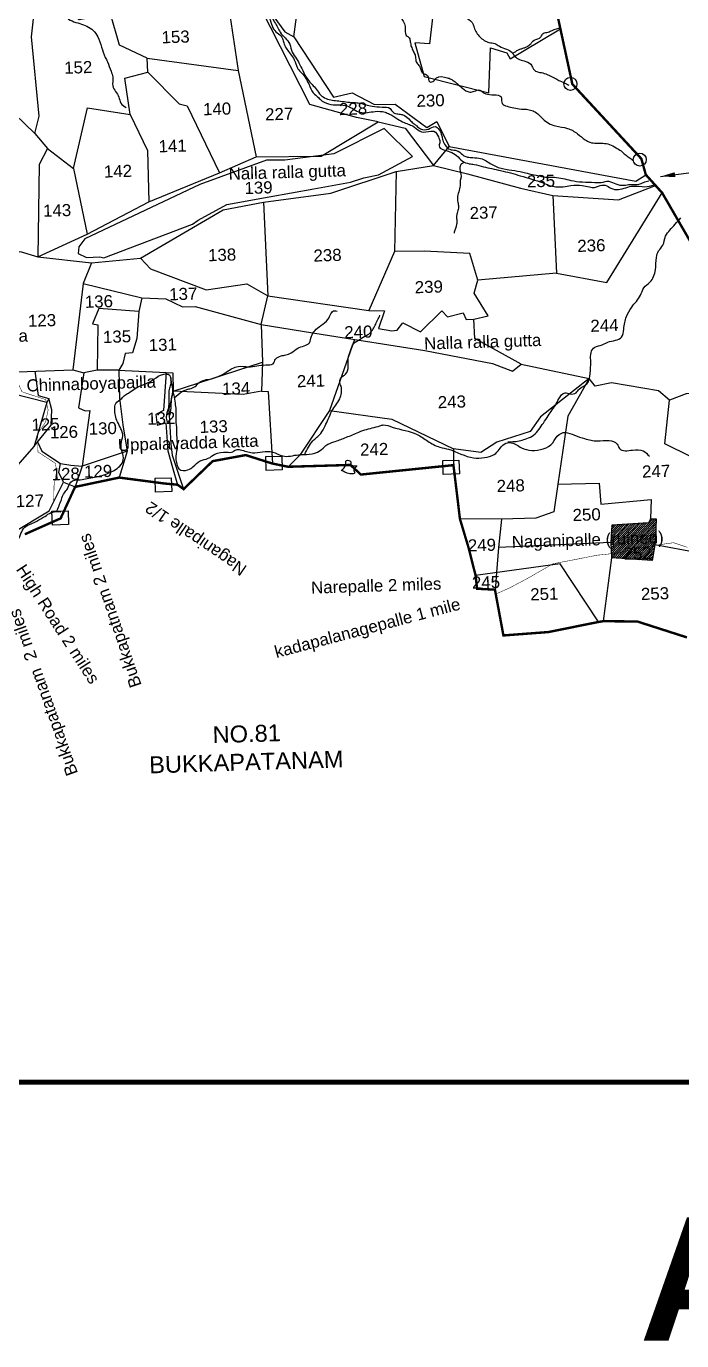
# Model space of a CAD drawing. Header units: feet. Extents: x 800423 to 808000, y 1573223 to 1578223.
# Drawn here: x 802128 to 803457, y 1573223 to 1575888 of the extents above; entities that cross this region are included whole.
import ezdxf
from ezdxf.enums import TextEntityAlignment as Align

# ---------------------------------------------------------------- set-up
doc = ezdxf.new("R2010")
doc.units = ezdxf.units.FT
doc.header["$LTSCALE"] = 15
doc.header["$MEASUREMENT"] = 0
doc.linetypes.add('HIDDEN2', pattern=[0.1875, 0.125, -0.0625])
for name, color, linetype in [('HILL', 17, 'Continuous'), ('PAPER SIZE', 10, 'Continuous'), ('PLOT', 7, 'Continuous'), ('PLOT NO', 7, 'Continuous'), ('ROADS', 6, 'Continuous'), ('TANKS-STREAM', 4, 'Continuous'), ('text', 10, 'Continuous'), ('text2', 7, 'Continuous'), ('VILLAGE', 30, 'Continuous'), ('VILLAGE STONES', 240, 'Continuous')]:
    doc.layers.add(name, color=color, linetype=linetype)
doc.layers.add('VILLAGE BOUNDRY', color=5, linetype='HIDDEN2', lineweight=100)
doc.styles.get("Standard").update_dxf_attribs({"font": 'arial.ttf'})
doc.linetypes.add('DOTS', pattern='A,1e-06,-3,["●",Standard,S=3,R=0,X=-1.25,Y=-1.25],-3', length=6.000001)
doc.dimstyles.get("Standard").update_dxf_attribs({"dimtxt": 0.18, "dimasz": 0.18, "dimexe": 0.18, "dimexo": 0.0625, "dimgap": 0.09, "dimtad": 0, "dimtih": 1, "dimtoh": 1, "dimdec": 4, "dimzin": 0, "dimdsep": 46, "dimtxsty": 'Standard', "dimcen": 0.09, "dimadec": 0, "dimazin": 0, "dimtfac": 1, "dimtdec": 4, "dimtofl": 0, "dimtmove": 0, "dimatfit": 3, "dimfxl": 1, "dimtolj": 1, "dimtzin": 0, "dimarcsym": 0})

msp = doc.modelspace()

# ---------------------------------------------------------------- hatches: boundary and pattern name
at = {"layer": 'VILLAGE', "lineweight": -2}
h = msp.add_hatch(dxfattribs=at)
h.set_pattern_fill('ANSI31', color=256, scale=24.490925, angle=1.7937)
h.set_pattern_definition([(46.79369286, (65027.0672, 8084.705), (-2.231408774, 2.095894607), [])])
h.paths.add_polyline_path([(803388.4, 1574833.6), (803402, 1574835.5), (803402.2, 1574836.8), (803403.7, 1574851.4), (803404.8, 1574889.2), (803393.5, 1574889.4), (803389.4, 1574881.6), (803314.9, 1574876.6), (803312.9, 1574841.6), (803313.9, 1574818.6), (803322.8, 1574819.6)])
h.paths.add_polyline_path([(803396.5, 1574804.8), (803402, 1574835.5), (803388.4, 1574833.6), (803322.8, 1574819.6), (803313.9, 1574818.6), (803314.3, 1574810.5)])

# ---------------------------------------------------------------- linework, layer by layer
at = {"layer": 'HILL', "lineweight": -2}
msp.add_lwpolyline([(802246.8, 1575456.9), (802234.4, 1575440.7), (802233.1, 1575426.9), (802250.5, 1575419.3), (802277.5, 1575420.2), (802285.2, 1575418.2), (802465.4, 1575486.4), (802476.9, 1575495.1), (802534.8, 1575526.2), (802620.3, 1575541.8), (802710.7, 1575558.2), (802785.4, 1575571.9), (802812.7, 1575580.9), (802842.3, 1575586.6), (802911.1, 1575623.8), (802853.8, 1575680.8), (802751.5, 1575629.4), (802652, 1575616.2), (802615, 1575616.3), (802479.9, 1575567), (802246.8, 1575456.9)], dxfattribs=at)
at = {"layer": 'PLOT', "lineweight": -2}
for points in [[(801946.9, 1576210.6), (801948.7, 1576049.2), (801943.6, 1575918.6), (801989, 1575909.9), (801991.8, 1575885), (802036.8, 1575884.7), (802025.9, 1575844.6), (802007.9, 1575829.4), (802005, 1575806.8), (802084.9, 1575729.4), (802145.6, 1575670.6), (802154.1, 1575705.3), (802138.7, 1575866.2), (802150.3, 1575970.2), (802086.5, 1575975.9), (802077, 1575933), (802068, 1575920.1), (802052.6, 1575923), (802036.8, 1575884.7)], [(802338.6, 1575709), (802327.6, 1575782.4), (802374.4, 1575794.7), (802373.4, 1575823.1), (802317.1, 1575849.5), (802298.9, 1575912.9), (802235.4, 1575900.5), (802150.3, 1575970.2), (802243.9, 1575966.3), (802276.3, 1576052.7)], [(802276.3, 1576052.7), (802354.5, 1575980.5), (802464.2, 1575976.9), (802538.9, 1575959.5), (802603.7, 1575924.2), (802615.2, 1575927.5), (802652.4, 1575876.6), (802670.4, 1575866.7), (802687.5, 1575993.6), (802641.8, 1575935.1), (802615.2, 1575927.5)], [(802538.9, 1575959.5), (802539.1, 1575919.6), (802557.5, 1575797.8), (802594.3, 1575623.2), (802726.1, 1575624.2), (802841.3, 1575694), (802797.3, 1575703), (802703, 1575729.3), (802603.7, 1575924.2)], [(802950, 1575926.9), (802952.5, 1575910.5), (802945.6, 1575852.5), (802915.5, 1575854.2), (802934.6, 1575786), (803065.4, 1575752.6), (803069.3, 1575844.3), (803102.4, 1575833.8), (803108.9, 1575821.6), (803169.3, 1575857.4), (803210.9, 1575882.7)], [(802670.4, 1575866.7), (802751, 1575743.9), (802788.5, 1575753.1), (802834, 1575729.4), (802875.6, 1575729.8), (802940.1, 1575682.3), (802960.6, 1575695), (802985.1, 1575644.2), (803364, 1575573.6), (803383.9, 1575586.9)], [(802373.4, 1575823.1), (802557.5, 1575797.8)], [(802374.4, 1575794.7), (802438.1, 1575730.3), (802454.1, 1575726.5), (802519.9, 1575590.6)], [(802224.1, 1575599.5), (802252.4, 1575722.6), (802338.6, 1575709), (802373.6, 1575636.1), (802376.5, 1575532.2)], [(802841.3, 1575694), (802896.4, 1575681.1), (802953.6, 1575605.4), (802985.1, 1575644.2)], [(802145.6, 1575670.6), (802171, 1575639.7), (802154.5, 1575607.3), (802151.9, 1575420.5)], [(802171, 1575639.7), (802224.1, 1575599.5), (802251.3, 1575466.3)], [(801537.5, 1575515.3), (801585.7, 1575529.3), (801614.8, 1575520.6), (801623.3, 1575510.6), (801671, 1575503.1), (801699.8, 1575507.9), (801803.3, 1575485.4), (801794.1, 1575455.3), (801819.6, 1575438.1), (801887.4, 1575410.6), (801969.4, 1575405.4), (802013.4, 1575382), (802057.1, 1575387.6), (802073.4, 1575423.7), (802095.3, 1575424.5), (802115.6, 1575431), (802151.9, 1575420.5), (802251.3, 1575466.3), (802376.5, 1575532.2), (802519.9, 1575590.6), (802594.3, 1575623.2)], [(802151.9, 1575420.5), (802260.2, 1575408), (802359.8, 1575417.5), (802527.2, 1575515.7), (802609, 1575531.2), (802745.4, 1575549.7), (802878.1, 1575593.4), (802953.6, 1575605.4)], [(802878.1, 1575593.4), (802874.5, 1575431)], [(802953.6, 1575605.4), (803022.8, 1575588.6), (803130.1, 1575559.3), (803195.5, 1575544.8), (803328.7, 1575536.2), (803403.8, 1575565)], [(802609, 1575531.2), (802617.7, 1575341.2)], [(803195.5, 1575544.8), (803202.7, 1575387.6), (803043.1, 1575373)], [(803202.7, 1575387.6), (803304.6, 1575368.6), (803417.1, 1575550.1)], [(802359.8, 1575417.5), (802379.9, 1575396.1), (802493, 1575353.4), (802575.3, 1575365.8), (802617.7, 1575341.2), (802822.7, 1575311.5), (802854.2, 1575311), (802842.1, 1575275.3), (802869.1, 1575270.4), (802879.8, 1575271.9), (802891.6, 1575286.7), (802927.3, 1575268.1), (802970.3, 1575310.8), (802982.2, 1575298.9), (803013.4, 1575306.8), (803020.1, 1575293.6), (803035.4, 1575293.9), (803064.3, 1575301.1), (803035.9, 1575347.1), (803043.1, 1575373), (803027.5, 1575427), (802935.2, 1575431.9), (802874.5, 1575431), (802822.7, 1575311.5)], [(802260.2, 1575408), (802243.2, 1575366.6), (802222.5, 1575191.4)], [(802243.2, 1575366.6), (802362.6, 1575337.2), (802356, 1575309.7), (802352.4, 1575255.1), (802343.7, 1575225.8), (802328.5, 1575224.4), (802323.6, 1575204.3), (802315.8, 1575190.9), (802271.9, 1575190.7), (802244.6, 1575185.2)], [(802362.6, 1575337.2), (802410.8, 1575335.1), (802444.8, 1575318.9), (802470.7, 1575319.5), (802604.2, 1575283.4), (802617.7, 1575341.2)], [(802356, 1575309.7), (802275, 1575315.6), (802262.6, 1575284.3), (802272.9, 1575282.8), (802271.9, 1575190.7)], [(803131.3, 1575202.6), (803037.6, 1575255.1), (803035.4, 1575293.9)], [(802604.2, 1575283.4), (802730, 1575262.9), (802936.3, 1575230.8), (803073.1, 1575204.2), (803113.8, 1575188.5), (803131.3, 1575202.6), (803269.2, 1575173.7)], [(802604.2, 1575283.4), (802606.8, 1575206.6)], [(802793.6, 1575253), (802742.5, 1575109), (802682.5, 1575018.3), (802659.2, 1574994.9)], [(802145.8, 1575188.7), (802152.1, 1575139.6), (802173.6, 1575133.6), (802169.8, 1575125), (802098.3, 1575143.4), (802093.6, 1575135.4), (802039, 1575133.3)], [(802111.8, 1575187.5), (802222.5, 1575191.4), (802244.6, 1575185.2), (802234.2, 1575114.2), (802247.3, 1575108.3), (802257.1, 1575109.1), (802241.6, 1574996.4), (802227.1, 1574954.1)], [(802315.8, 1575190.9), (802316.8, 1575134), (802324.2, 1575079.8), (802332.6, 1575026.7), (802241.6, 1574996.4)], [(802315.3, 1575190.9), (802411.7, 1575185.9), (802406, 1575109.2), (802390.5, 1575100.7), (802393.8, 1575079.2), (802411, 1575084.3), (802415, 1575027.5), (802424.8, 1574993.6), (802434.8, 1574958.5)], [(802411.7, 1575185.9), (802425.2, 1575185.2), (802425.6, 1575148.4), (802606.8, 1575206.6), (802604.8, 1575147.9), (802567.8, 1575141.7), (802425.6, 1575148.4), (802417, 1575111.7), (802421.1, 1575041.4), (802423.8, 1575018.3), (802447, 1574949.6)], [(803623.4, 1575160.5), (803465.5, 1575142.9), (803432.1, 1575129.7), (803409.3, 1575148.8), (803314.6, 1575165.2), (803281.2, 1575158.6), (803269.2, 1575173.7), (803170.4, 1575096.3), (803149.3, 1575066.7), (803082, 1575044.7), (803049.4, 1575023.6), (802994, 1575031.2), (802994, 1574998.2)], [(803269.2, 1575173.7), (803225.9, 1575097.2), (803205.9, 1574959.9), (803197.3, 1574903.7), (803161, 1574890.6), (803091.7, 1574888.7), (803007.1, 1574889.4)], [(803623.4, 1575160.5), (803738.3, 1575062.3), (803800.5, 1575060.9), (803869.7, 1575044.5), (803851.8, 1575017.9), (803703.3, 1574934.2), (803559.3, 1574831.9), (803524.1, 1574806.4), (803489.4, 1574820.7), (803402.2, 1574836.8), (803396.5, 1574804.8), (803314.3, 1574810.5), (803297.2, 1574681.9)], [(802144.1, 1575036.8), (802091.7, 1574976.7), (802091.7, 1574964.4), (802069.8, 1574964.2), (802046.8, 1574972.9), (801981.6, 1574971), (801971.2, 1575002.8), (801987.6, 1575131.4)], [(802169.8, 1575125), (802144.1, 1575036.8), (802178.7, 1575079.2), (802179.9, 1575110.6), (802173.6, 1575133.6)], [(802604.8, 1575147.9), (802618.4, 1575147.2), (802627, 1575001.4)], [(803489.4, 1574820.7), (803494.6, 1574838.6), (803538.9, 1574847.9), (803537, 1574885.8), (803513.9, 1574895.5), (803516.5, 1574938), (803540.3, 1574936.4), (803541.2, 1574955.6), (803521, 1574966.9), (803475.6, 1575015.3), (803422.6, 1575041.7), (803432.1, 1575129.7)], [(802742.5, 1575109), (802869.3, 1575091.2), (802994, 1575031.2)], [(802151, 1575045.3), (802159.8, 1575026.6), (802197.4, 1575001.2)], [(802332.6, 1575026.7), (802316.6, 1574973)], [(802203.5, 1574963.5), (802194.1, 1574983.4), (802197.4, 1575001.2), (802218.8, 1574997.9), (802241.6, 1574996.4)], [(802103.8, 1574883.1), (802094.4, 1574868.1), (802101.6, 1574861.7), (802174.9, 1574905.4), (802203.5, 1574963.5), (802227.1, 1574954.1)], [(803205.9, 1574959.9), (803289.6, 1574961.7), (803292.6, 1574918.8), (803395, 1574928.3), (803393.5, 1574889.4), (803389.4, 1574881.6), (803314.9, 1574876.6), (803312.9, 1574841.6), (803085.4, 1574831.4)], [(803091.7, 1574888.7), (803085.4, 1574831.4), (803081.6, 1574780.5), (803078.5, 1574743.6)], [(803393.5, 1574889.4), (803404.8, 1574889.2), (803403.7, 1574851.4), (803402.2, 1574836.8)], [(803312.9, 1574841.6), (803314.3, 1574810.5)], [(803287.8, 1574680.3), (803210, 1574798.5), (803038.9, 1574774.6)]]:
    msp.add_lwpolyline(points, dxfattribs=at)
at = {"layer": 'ROADS', "linetype": 'DOTS', "lineweight": -2, "ltscale": 0.15, "const_width": 1}
for points in [[(802183.7, 1574923.2), (802184.4, 1574956.3), (802189.9, 1574986.7), (802186.9, 1575002.1), (802156.7, 1575021.8), (802151.8, 1575024.9), (802151.4, 1575061.7), (802167.3, 1575085.5), (802172.5, 1575110.2), (802167.7, 1575131), (802138, 1575140.8), (802119.5, 1575147), (802106.9, 1575174.2), (802106.5, 1575186.7)], [(803468.4, 1574831.6), (803439.8, 1574841), (803388.4, 1574833.6), (803322.8, 1574819.6), (803285, 1574815.6), (803233.6, 1574805.5), (803195.6, 1574798.2), (803146.3, 1574769.8), (803109.6, 1574750.2), (803081.7, 1574737.7)]]:
    msp.add_lwpolyline(points, dxfattribs=at)
at = {"layer": 'TANKS-STREAM', "lineweight": -2}
for points in [[(801714.4, 1576441.5), (801716.7, 1576431), (801720.9, 1576423.8), (801726.4, 1576414.8), (801734.3, 1576403.8), (801737.6, 1576392.9), (801749, 1576385.8), (801753.6, 1576380.4), (801760.7, 1576368.7), (801767.5, 1576361.3), (801778.3, 1576355.3), (801789, 1576344.6), (801794.6, 1576339.3), (801803.2, 1576328.7), (801818.7, 1576320.5), (801825.5, 1576314.1), (801829.7, 1576306), (801832.7, 1576297.4), (801834.2, 1576289.2), (801837, 1576283.3), (801850.9, 1576271.5), (801916.9, 1576235.1), (801943.3, 1576229), (801955.2, 1576219.8), (801977, 1576207.8), (801985, 1576202), (801993.5, 1576197.7), (802006.7, 1576170.4), (802013.7, 1576161.9), (802017.2, 1576156.8), (802017.8, 1576152.7), (802030.7, 1576132.9), (802037.9, 1576126.2), (802041, 1576118), (802043.7, 1576108.2), (802046.6, 1576100.7), (802052.8, 1576089.8), (802057.5, 1576083.6), (802059.1, 1576079.5), (802063.2, 1576074.3), (802074.9, 1576071.1), (802081.1, 1576070.7), (802098.5, 1576062.2), (802115.8, 1576057.5), (802143.2, 1576054.2), (802156.3, 1576054.6), (802166.4, 1576055.1), (802170.8, 1576058.2), (802176.8, 1576067.1), (802184.2, 1576076.5), (802194.3, 1576085.1), (802202.9, 1576093.7), (802211, 1576095.3), (802235.1, 1576085.5), (802257.1, 1576079.3), (802268.2, 1576071.6), (802298.7, 1576041.2), (802306.4, 1576034.5), (802313.1, 1576028), (802330.4, 1576010), (802336.6, 1576005.9), (802344.7, 1575999.2), (802351.5, 1575996.1), (802358.6, 1575992.9), (802367.1, 1575990.1), (802404.3, 1575986), (802416.8, 1575986.5), (802439.7, 1575985.7), (802448.2, 1575985.3), (802457.9, 1575984.6), (802470.1, 1575980.5), (802487.4, 1575979.7), (802499.5, 1575978.5), (802512.5, 1575973.7), (802532.7, 1575966.7), (802548.6, 1575958.9), (802562.1, 1575952.9), (802572.6, 1575947.9), (802593.4, 1575937.2), (802605.1, 1575927.2), (802624.1, 1575896.2), (802629.9, 1575881.5), (802647.7, 1575863), (802649.9, 1575854), (802661.8, 1575834), (802669.5, 1575823.1), (802676.2, 1575808), (802678.9, 1575801.5), (802686.2, 1575793.3), (802700.6, 1575770.8), (802710, 1575752.7), (802720.2, 1575743.4), (802728.1, 1575736.2), (802745.7, 1575729.3), (802778.7, 1575726.3), (802804.6, 1575713.4), (802835.2, 1575715.1), (802855.3, 1575713.6), (802864.5, 1575709.7), (802881.6, 1575699.5), (802893.9, 1575692.7), (802915, 1575683.5), (802929.2, 1575674.1), (802948.1, 1575675.2), (802954.5, 1575674.9), (802963.4, 1575663.4), (802966.4, 1575653.4), (802965.1, 1575645.4), (802986.6, 1575633.6), (803000.4, 1575625.7), (803012.3, 1575614.4), (803025.8, 1575609.2), (803036.2, 1575607.7), (803054.8, 1575603.2), (803089.4, 1575595.4), (803129.5, 1575584.9), (803175.6, 1575570.1), (803201.2, 1575562.3), (803232.1, 1575564.9), (803254.8, 1575565.3), (803269.6, 1575562.1), (803280, 1575561.3), (803287.7, 1575564), (803301.8, 1575565.5), (803313.2, 1575559.4), (803328.3, 1575557), (803358.7, 1575564), (803382.2, 1575562.6), (803401.1, 1575566.1)], [(802082.6, 1576069.7), (802084.7, 1576064.7), (802099.8, 1576041.6), (802111.6, 1576025.6), (802120.3, 1576013.3), (802123.9, 1576005.1), (802139.1, 1575985.3), (802142.8, 1575983.1), (802151.9, 1575979.2), (802158.6, 1575973.9), (802160, 1575961.9), (802163.5, 1575951.8), (802172.4, 1575944.2), (802183.9, 1575936.2), (802190.2, 1575925.6), (802197.2, 1575922.4), (802208.4, 1575907.8), (802236.5, 1575893.2), (802263.7, 1575879.4), (802273, 1575866.5), (802288.3, 1575824.7), (802292.7, 1575815.9), (802299.9, 1575796.5), (802303.4, 1575785.3), (802303.7, 1575766.8), (802315.8, 1575744.2), (802319.6, 1575732.2), (802330.4, 1575722.9)], [(802812.3, 1575995), (802812.3, 1575989.6), (802817.2, 1575982.6), (802822.4, 1575979.8), (802824, 1575974), (802823.2, 1575963), (802828.7, 1575945.2), (802832.1, 1575937.2), (802838.1, 1575934.3), (802850.2, 1575929.1), (802862.4, 1575924.7), (802874.3, 1575919.6), (802883.1, 1575916.7), (802887.4, 1575906.9), (802891.8, 1575898.4), (802896.1, 1575887.1), (802898.5, 1575869.3), (802904.4, 1575864.1), (802906.4, 1575856.5), (802908.6, 1575846.7), (802912.1, 1575838.1), (802916.1, 1575829.8), (802917.3, 1575822.9), (802919.6, 1575813.6), (802925, 1575806.6), (802927.7, 1575800.3), (802932.4, 1575792.8), (802941.4, 1575787.9), (802946.1, 1575775.2), (802954.4, 1575777.4), (802959.7, 1575783), (802981.4, 1575783.5), (802989, 1575780.7), (802995.3, 1575776.7), (803003.9, 1575769.8), (803012.1, 1575762.4), (803027.4, 1575754.5), (803036.3, 1575756), (803047.6, 1575758.4), (803053.9, 1575753.9), (803059.4, 1575751.1), (803076.1, 1575748.9), (803090.6, 1575744.6), (803091.8, 1575734), (803112.9, 1575723.3), (803127.1, 1575720.5), (803147.2, 1575718.7), (803167.1, 1575708.4), (803175, 1575700), (803200.9, 1575685.7), (803224.9, 1575680.8), (803245.6, 1575669.7), (803261.1, 1575657.5), (803270.7, 1575652.6), (803297, 1575650.7), (803310.4, 1575648.4), (803323.5, 1575641.4), (803333.8, 1575635.1), (803342, 1575627.7), (803350.1, 1575622), (803357.7, 1575616.3)], [(802614.1, 1575929.2), (802618.9, 1575921.6), (802625, 1575909.2), (802627.3, 1575903.3), (802631.6, 1575895.9), (802637.2, 1575886), (802642.8, 1575875.8), (802662.2, 1575851.7), (802667.1, 1575835.4), (802676, 1575821.7), (802680.8, 1575813.4), (802688.4, 1575798.3), (802698.6, 1575780), (802716.5, 1575759.5), (802724.7, 1575748.6), (802735.9, 1575741.4), (802761.5, 1575736.4), (802790.5, 1575733.2), (802800.9, 1575732.6), (802815.7, 1575729), (802829.3, 1575726), (802849.3, 1575724.1), (802865.7, 1575721.1), (802871.8, 1575713.4), (802881.6, 1575710), (802890.2, 1575708.8), (802907.1, 1575696.4), (802914.3, 1575689.8), (802919.6, 1575685.8), (802927.3, 1575680), (802943.2, 1575679.4), (802956.8, 1575684.5), (802970.3, 1575666), (802972.4, 1575657), (802977.7, 1575646.2), (802983.8, 1575639.6), (802995.5, 1575636.8), (803003.8, 1575634.7), (803015.2, 1575625.4), (803022.8, 1575622.6), (803033.6, 1575621.5), (803049, 1575619.9), (803071.3, 1575608.1), (803093.3, 1575599.2), (803118.7, 1575595.4), (803140.1, 1575590.6), (803168.6, 1575584.3), (803184.5, 1575581.8), (803199, 1575581.7), (803232.2, 1575575.3), (803255.4, 1575572.2), (803280.3, 1575571.4), (803293.7, 1575571.4), (803308.9, 1575573.5), (803323.3, 1575568.1), (803340, 1575565.6), (803352.2, 1575567.2), (803370.1, 1575567.8), (803379.4, 1575571.3), (803390.3, 1575574.8)], [(802955.6, 1575924), (802964.3, 1575923.1), (802978.7, 1575918.8), (802981.7, 1575911.4), (802994.9, 1575907), (803021.1, 1575903.9), (803034.1, 1575891.2), (803036.1, 1575885), (803047.6, 1575866.1), (803056.4, 1575859.2), (803065.9, 1575854.9), (803078.2, 1575852.9), (803087.1, 1575847.5), (803101.5, 1575841.6), (803112.7, 1575834.7), (803115.9, 1575829.8), (803125.3, 1575821.8), (803137.3, 1575817.4), (803150.6, 1575810.8), (803155.3, 1575802.4), (803160.5, 1575797.1), (803172.2, 1575793.8), (803184, 1575790.1), (803201.1, 1575781.7), (803209.7, 1575777.1), (803223.1, 1575771), (803227.7, 1575768.1)], [(803115.3, 1575834.1), (803119.7, 1575836.2), (803125.9, 1575840.3), (803132, 1575842.2), (803137.8, 1575844.4), (803143.9, 1575847), (803150.6, 1575852.4), (803154.8, 1575857.4), (803168.1, 1575863.7), (803171.7, 1575867.2), (803175.7, 1575873), (803186.2, 1575876), (803194.1, 1575879.5), (803211.9, 1575885.4)], [(803015.7, 1575611.6), (803009.1, 1575607.4), (803007.1, 1575599.9), (803007.7, 1575594.8), (803009.3, 1575587.1), (803009.4, 1575582.4), (803007.9, 1575575.5), (803007.9, 1575567.7), (803002.4, 1575542.9), (803002.8, 1575531.3), (803004.4, 1575521.8), (803002.3, 1575511.5), (803001.1, 1575507), (803000.2, 1575499.6), (803000.9, 1575492.5), (802999.8, 1575483.6), (802997.6, 1575476.1), (802995.9, 1575472.5), (802995.4, 1575468.3)], [(803104.3, 1575045.7), (803117.6, 1575046.1), (803142.7, 1575052.1), (803156.6, 1575059.2), (803167.3, 1575070.6), (803176.2, 1575083.5), (803186.2, 1575098.3), (803194, 1575110), (803200.7, 1575119.1), (803207.7, 1575132.7), (803220.3, 1575144.6), (803230.4, 1575142.7), (803242.6, 1575144.9), (803249, 1575152.5), (803264.7, 1575162.9), (803270.8, 1575183.9), (803272.6, 1575207.3), (803272.2, 1575222.5), (803277.7, 1575235.3), (803291.6, 1575240.9), (803306.6, 1575247.3), (803322.5, 1575251.5), (803334.9, 1575257.5), (803339.2, 1575273.9), (803344.7, 1575299.3), (803355.3, 1575318.5), (803373, 1575342.5), (803380.2, 1575357.6), (803392.3, 1575369.2), (803403.4, 1575393.9), (803405.6, 1575419.4), (803409.9, 1575432.6), (803418.5, 1575444.1), (803423.8, 1575462.1), (803432.9, 1575474.8), (803443.3, 1575486.4), (803454.7, 1575499.8)], [(802427.9, 1575134.9), (802444.5, 1575147.5), (802452.1, 1575151), (802459.5, 1575153.1), (802470.3, 1575157.5), (802477.8, 1575165.2), (802503.4, 1575173.4), (802534.7, 1575187.3), (802557.5, 1575198.3), (802578.6, 1575197.5), (802613.4, 1575201.3), (802628.3, 1575203.7), (802633.6, 1575213.2), (802644.8, 1575219.6), (802654.2, 1575221.7), (802665.3, 1575225.8), (802678.4, 1575235.3), (802702.1, 1575246.4), (802706.1, 1575259.3), (802713.3, 1575270.7), (802725.1, 1575281.1), (802739.7, 1575293.7), (802753.2, 1575311.3), (802758, 1575310.3)], [(802692.8, 1575019.9), (802699.9, 1575034.7), (802709.2, 1575047.3), (802725, 1575062.4), (802733.8, 1575077.6), (802740.4, 1575091.5), (802747.7, 1575108.2), (802763.4, 1575132.3), (802766.1, 1575158), (802763.5, 1575168.1), (802765.9, 1575174.9), (802775.5, 1575182.5), (802781.4, 1575218.4), (802786.8, 1575233.7), (802789.5, 1575241.3), (802801.5, 1575251.8), (802814.2, 1575259.3), (802822.5, 1575264), (802835.1, 1575281.6), (802845.1, 1575302.2)], [(802189.3, 1574903.7), (802199.3, 1574928.2), (802205.5, 1574942.4), (802211.6, 1574950), (802218.2, 1574963.6), (802237.7, 1574968.7), (802251.4, 1574970.9), (802282, 1574977.5), (802306.2, 1574987.5), (802317.8, 1574996.4), (802324.8, 1575008.8), (802322.4, 1575025.5), (802320.4, 1575041.3), (802323.7, 1575057.6), (802313.1, 1575085.8), (802307.5, 1575112), (802309.4, 1575123.2), (802321.7, 1575133.6), (802327.4, 1575139.3), (802335.4, 1575144.4), (802348.1, 1575152.9), (802382.6, 1575169.7), (802400.1, 1575180.6), (802409.6, 1575183.1), (802417.5, 1575181.5), (802421.1, 1575171.6), (802424.7, 1575152.8), (802422, 1575131.6), (802421.3, 1575119.4), (802419.3, 1575099.7)], [(802421, 1575175.7), (802420.4, 1575161.2), (802417.7, 1575151.8), (802417, 1575138.5), (802417.1, 1575124), (802415.6, 1575112.5), (802413.3, 1575103.9), (802412, 1575096.4), (802413.5, 1575085)], [(802420.8, 1575171.7), (802423.9, 1575156.2), (802429.7, 1575124.1), (802431.3, 1575110.4), (802431, 1575094.5), (802432.4, 1575075), (802433.1, 1575053.9), (802433.8, 1575031.6), (802431, 1575011.5), (802433.6, 1575000.5), (802437.6, 1574990.6), (802455.9, 1574988.6), (802466.1, 1574994.8), (802480.6, 1575006.8), (802497.1, 1575012.1), (802510.6, 1575020.3), (802534.2, 1575024.4), (802546.8, 1575025.5), (802553.3, 1575029.5), (802561.9, 1575029.3), (802586.6, 1575023.4), (802627.7, 1575024.7), (802648, 1575016.8), (802679.8, 1575019.3), (802701.7, 1575020.4), (802723.7, 1575027.7), (802735.6, 1575038.1), (802751.7, 1575045.3), (802774.1, 1575053.4), (802798.7, 1575063.8), (802814.1, 1575069.5), (802845, 1575077.9), (802851.6, 1575079.6), (802870, 1575075.3), (802920.4, 1575060.6), (802941.9, 1575046.8), (802966.5, 1575034.6), (802984, 1575030.3), (803034.7, 1575013), (803056.9, 1575013.7), (803076.8, 1575019.9), (803086.9, 1575030.2), (803096.6, 1575040.9), (803111.3, 1575043.6), (803131.7, 1575033.5), (803152.6, 1575028.2), (803195.2, 1575043.6), (803208, 1575060.3), (803219.8, 1575064.4), (803239.6, 1575058.7), (803259.8, 1575052), (803286, 1575047.2), (803309.3, 1575048.3), (803325.9, 1575040.7), (803330.6, 1575032), (803357.1, 1575028.7), (803378.7, 1575027.2), (803391.3, 1575016.1)], [(801954.2, 1574755.2), (801962.7, 1574755.8), (801970.8, 1574747.2), (801980.8, 1574747.1), (802015.7, 1574746.4), (802023.2, 1574745.1), (802055.7, 1574754.7), (802073.1, 1574768.3), (802078.5, 1574795.9), (802087.7, 1574811.7), (802100.6, 1574827), (802110.8, 1574844.7), (802117.4, 1574859.4), (802125.1, 1574872.2), (802137.9, 1574879.3), (802149.6, 1574884.9), (802165.7, 1574894.3), (802178.8, 1574902.1), (802184.7, 1574903.7), (802198.4, 1574903.8)]]:
    msp.add_spline(points, degree=3, dxfattribs=at)
at = {"layer": 'text2', "color": 5, "lineweight": -2, "const_width": 9.8}
msp.add_lwpolyline([(807991.5, 1578217.8), (800428, 1578217.8), (800428, 1573747.5), (807991.5, 1573747.5)], close=True, dxfattribs=at)
at = {"layer": 'VILLAGE BOUNDRY', "lineweight": -2, "ltscale": 25, "const_width": 4.9}
for points in [[(802272.4, 1577890.4), (802266.6, 1577844.5), (802439.8, 1577670.9), (802508.7, 1577507.8), (802544.7, 1577453.3), (802568.2, 1577311.9), (802548.9, 1577263.2), (802568.4, 1577100), (802634.2, 1576973.7), (802652.7, 1576908.6), (802695, 1576853.9), (802789.1, 1576748.2), (802933.7, 1576428.5), (802979.9, 1576329.8), (803026.1, 1576256.2), (803057.4, 1576195.2), (803146.8, 1576024.3), (803182.7, 1575955.3), (803200.9, 1575928.3), (803235, 1575770.5), (803374.9, 1575619.2), (803383.9, 1575586.9), (803417.1, 1575550.1), (803477.6, 1575445.5)], [(803467.3, 1574649), (803366.6, 1574681.3), (803297.2, 1574681.9), (803287.8, 1574680.3), (803186.7, 1574659.9), (803095.3, 1574653), (803078.1, 1574745.8), (803041.9, 1574747.7), (803038.9, 1574774.6), (803024.5, 1574831.3), (803007.1, 1574889.4), (803001.8, 1574934.1), (802994, 1574998.2), (802806.4, 1574979.1), (802785.3, 1574998.6), (802659.2, 1574994.9), (802627, 1575001.4), (802572.9, 1575018.6), (802505.9, 1575006.3), (802447, 1574949.6), (802434.8, 1574958.5), (802408.3, 1574961), (802316.6, 1574973), (802227.1, 1574954.1), (802197.8, 1574890.3), (802125.3, 1574858.1)]]:
    msp.add_lwpolyline(points, dxfattribs=at)
at = {"layer": 'VILLAGE STONES', "lineweight": -2}
for points in [[(802613.5, 1575015.6), (802646.1, 1575016.6), (802647, 1574988.4), (802614.4, 1574987.4)], [(802972.6, 1575007.5), (803005.2, 1575008.6), (803006.1, 1574980.4), (802973.5, 1574979.3)], [(802389.4, 1574971.8), (802422.1, 1574972.8), (802423, 1574944.6), (802390.3, 1574943.6)], [(802180.1, 1574904.9), (802212.8, 1574905.9), (802213.7, 1574877.7), (802181, 1574876.7)]]:
    msp.add_lwpolyline(points, close=True, dxfattribs=at)
for centre in [(803231.1, 1575771), (803371.7, 1575617.5)]:
    msp.add_circle(centre, 13.2, dxfattribs=at)
msp.add_spline([(802766.6, 1574987.5), (802775.6, 1574999.6), (802777.2, 1575007.5), (802785.7, 1575005), (802786.6, 1574998.8), (802798.4, 1574996.5), (802792.2, 1574989.2), (802794, 1574982.4), (802784, 1574980.9), (802766.8, 1574987.8)], degree=3, dxfattribs=at)

# ---------------------------------------------------------------- texts
at = {"layer": 'PAPER SIZE', "insert": (803758.9, 1573473.5), "char_height": 250, "width": 1636.069, "attachment_point": 2}
msp.add_mtext('{\\fArial|b1|i0|c0|p34;A1-L}', dxfattribs=at)
at = {"layer": 'PLOT NO', "lineweight": -2}
for s, height, p in [('153', 24.49, (802430.8, 1575866.3)), ('152', 24.49, (802233.5, 1575804.5)), ('230', 24.49, (802947.6, 1575737.4)), ('140', 24.49, (802514.9, 1575720.4)), ('227', 24.49, (802640.7, 1575709.9)), ('228', 24.49, (802790.5, 1575720.6)), ('141', 24.49, (802424.8, 1575645.3)), ('142', 24.49, (802314, 1575594.1)), ('235', 24.49, (803171.4, 1575574.1)), ('139', 24.49, (802598.9, 1575560.7)), ('143', 24.49, (802190.7, 1575514.6)), ('237', 24.49, (803055.3, 1575510)), ('236', 24.49, (803273.6, 1575443.4)), ('138', 24.49, (802525.1, 1575424.5)), ('238', 24.49, (802738.8, 1575423.8)), ('239', 24.49, (802944.1, 1575359.6)), ('136', 24.49, (802275.3, 1575330)), ('137', 24.49, (802446.3, 1575345.3)), ('123', 24.49, (802160.1, 1575291.6)), ('244', 24.49, (803300.1, 1575281.4)), ('135', 24.49, (802312.1, 1575258.8)), ('240', 24.49, (802801.2, 1575268.3)), ('131', 24.49, (802404.8, 1575242.3)), ('241', 24.49, (802705.2, 1575169.1)), ('134', 24.49, (802553.5, 1575153.6)), ('243', 24.49, (802990.8, 1575126.6)), ('132', 24.49, (802401.7, 1575093.2)), ('125', 24.49, (802167.2, 1575080.8)), ('126', 24.49, (802204.4, 1575065.3)), ('130', 24.49, (802283.2, 1575072.8)), ('133', 24.49, (802508, 1575076.5)), ('Uppalavadda katta', 24.491, (802456.4, 1575043.4)), ('242', 24.49, (802833.3, 1575030.4)), ('129', 24.49, (802273.7, 1574985.8)), ('247', 24.49, (803404.8, 1574986)), ('128', 24.49, (802208.2, 1574980.4)), ('248', 24.49, (803110.1, 1574956.7)), ('127', 24.49, (802135.3, 1574925.9)), ('250', 24.49, (803264, 1574897.9)), ('249', 24.49, (803051.7, 1574836.2)), ('252', 24.49, (803367.4, 1574819.5)), ('245', 24.49, (803060, 1574760.8)), ('251', 24.49, (803178.2, 1574737.1)), ('253', 24.49, (803402.5, 1574737.9))]:
    msp.add_text(s, height=height, rotation=1.7937, dxfattribs=at).set_placement(p, align=Align.MIDDLE_CENTER)
for s, rotation, p in [(' Nalla ralla gutta', 1.7937, (802529.2, 1575576.1)), (' Nalla ralla gutta', 1.7937, (801884.7, 1575241)), (' Nalla ralla gutta', 1.7937, (802925.4, 1575232.1)), (' Chinnaboyapailla', 1.7937, (802119.5, 1575147)), ('Naganipalle 1/2', 145.8515, (802577.1, 1574792.4)), ('Bukkapatnam 2 miles', 108.8533, (802362.2, 1574552.3)), ('High Road 2 miles', 302.8864, (802106.3, 1574786.9)), ('Narepalle 2 miles', 1.7937, (802705.7, 1574737.7)), ('Bukkapatanam  2 miles ', 109.4908, (802233.2, 1574373.9)), ('kadapalanagepalle 1 mile', 14.7828, (802635.1, 1574607.1))]:
    msp.add_text(s, height=24.491, rotation=rotation, dxfattribs=at).set_placement(p)
at = {"layer": 'text', "lineweight": -2, "insert": (802370.9, 1574464.6), "char_height": 34.287, "width": 394.828, "attachment_point": 1, "rotation": 1.7937}
msp.add_mtext('\\pi134.42;NO.81 \\P\\pi4.016;BUKKAPATANAM', dxfattribs=at)
at = {"layer": 'VILLAGE', "lineweight": -2}
msp.add_text('Naganipalle (ruined)', height=24.491, rotation=1.7937, dxfattribs=at).set_placement((803266.1, 1574847.3), align=Align.MIDDLE_CENTER)

# ---------------------------------------------------------------- leaders
at = {"layer": 'HILL', "color": 5, "lineweight": -2}
msp.add_leader([(803413.4, 1575583.1), (803481.3, 1575592.3)], dimstyle='Standard', override={"dimasz": 30, "dimgap": 0.09, "dimtad": 0, "dimzin": 2}, dxfattribs=at)

doc.saveas('drawing.dxf')
